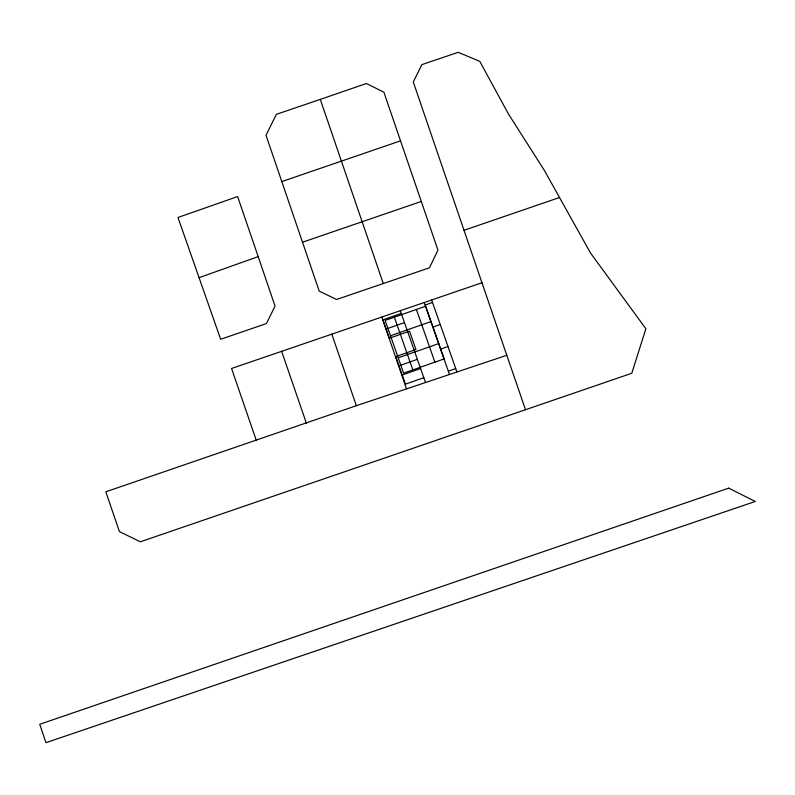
<?xml version="1.0" encoding="UTF-8"?>
<svg xmlns="http://www.w3.org/2000/svg" width="795" height="795" viewBox="0 0 795 795"><rect width="100%" height="100%" fill="white"/><g stroke="black" fill="none" stroke-linecap="round" stroke-linejoin="round"><path stroke-width="1.19" d="M199.078 277.684L258.186 256.616L237.626 196.574L177.971 217.482L220.652 339.276L266.474 323.545L275.04 306.105L258.186 256.616M401.246 313.429L382.872 319.868L389.321 338.243L409.505 331.157L415.954 349.532L395.771 356.607L405.45 384.164L423.815 377.714M425.096 305.051L432.45 302.468M386.102 329.06L404.466 322.611M390.494 335.768L431.009 321.548M432.838 327.093L440.182 324.519M398.225 357.81L438.751 343.589M440.579 349.134L447.923 346.56M399.001 365.799L417.365 359.35M402.22 374.982L420.595 368.532M448.31 371.185L455.664 368.602M506.793 355.286L413.271 81.984L421.956 64.584L458.159 52.321L479.733 61.314L508.74 114.46L544.366 170.408L590.506 252.999L645.878 328.762L631.787 373.272L140.367 541.793L119.419 531.587L105.824 491.797L356.349 405.708L506.793 355.286L525.525 409.753M320.286 99.395L366.425 83.505L383.876 92.19L437.956 250.117L429.469 267.796L336.563 299.486L319.202 291.079L266.007 135.289L276.372 114.341L320.286 99.395L383.289 283.527M421.211 201.483L302.537 242.207M281.818 181.588L400.501 140.854M463.922 230.331L559.511 197.508M481.989 282.742L231.554 368.483L256.238 440.201M431.645 299.993L456.877 371.871M424.222 302.537L449.433 374.356M416.391 309.464L434.895 362.162M400.302 310.736L425.454 382.375M394.35 317.195L412.853 369.894M381.888 317.046L406.454 388.725M331.813 334.139L356.349 405.708M281.629 351.31L306.353 423.109M425.633 306.214L385.108 320.445L403.612 373.143L444.127 358.913L425.633 306.214M728.697 488.13L39.75 724.285L45.941 742.679L755.25 501.486L728.697 488.13"/></g></svg>
